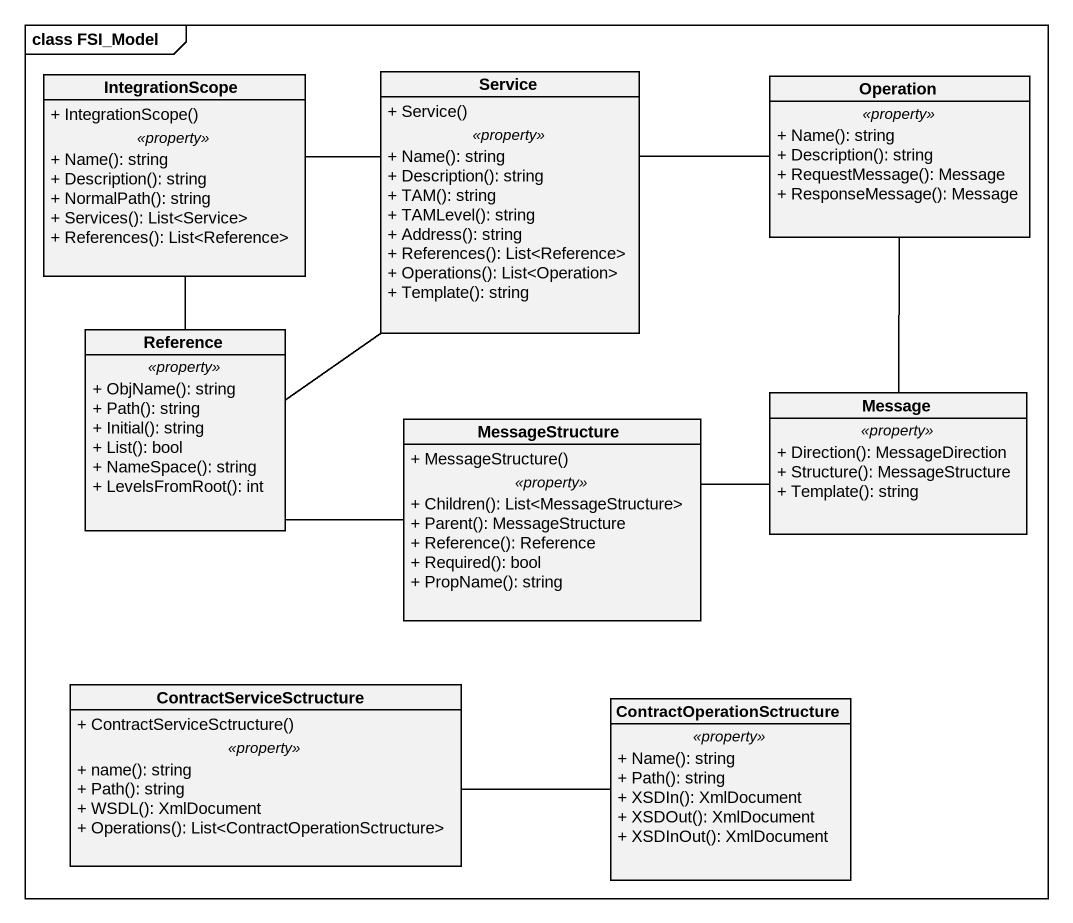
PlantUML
@startuml
mainframe class FSI_Model
hide circle
hide empty members
skinparam classAttributeIconSize 0
class IntegrationScope {
  + IntegrationScope()
  .. <<property>> ..
  + Name(): string
  + Description(): string
  + NormalPath(): string
  + Services(): List<Service>
  + References(): List<Reference>
}
class Service {
  + Service()
  .. <<property>> ..
  + Name(): string
  + Description(): string
  + TAM(): string
  + TAMLevel(): string
  + Address(): string
  + References(): List<Reference>
  + Operations(): List<Operation>
  + Template(): string
}
class Operation {
  .. <<property>> ..
  + Name(): string
  + Description(): string
  + RequestMessage(): Message
  + ResponseMessage(): Message
}
class Reference {
  .. <<property>> ..
  + ObjName(): string
  + Path(): string
  + Initial(): string
  + List(): bool
  + NameSpace(): string
  + LevelsFromRoot(): int
}
class MessageStructure {
  + MessageStructure()
  .. <<property>> ..
  + Children(): List<MessageStructure>
  + Parent(): MessageStructure
  + Reference(): Reference
  + Required(): bool
  + PropName(): string
}
class Message {
  .. <<property>> ..
  + Direction(): MessageDirection
  + Structure(): MessageStructure
  + Template(): string
}
class ContractServiceSctructure {
  + ContractServiceSctructure()
  .. <<property>> ..
  + name(): string
  + Path(): string
  + WSDL(): XmlDocument
  + Operations(): List<ContractOperationSctructure>
}
class ContractOperationSctructure {
  .. <<property>> ..
  + Name(): string
  + Path(): string
  + XSDIn(): XmlDocument
  + XSDOut(): XmlDocument
  + XSDInOut(): XmlDocument
}
IntegrationScope -right- Service
IntegrationScope -- Reference
Service -right- Operation
Service -- Reference
Operation -- Message
MessageStructure -left- Reference
Message -left- MessageStructure
ContractServiceSctructure -right- ContractOperationSctructure
@enduml
